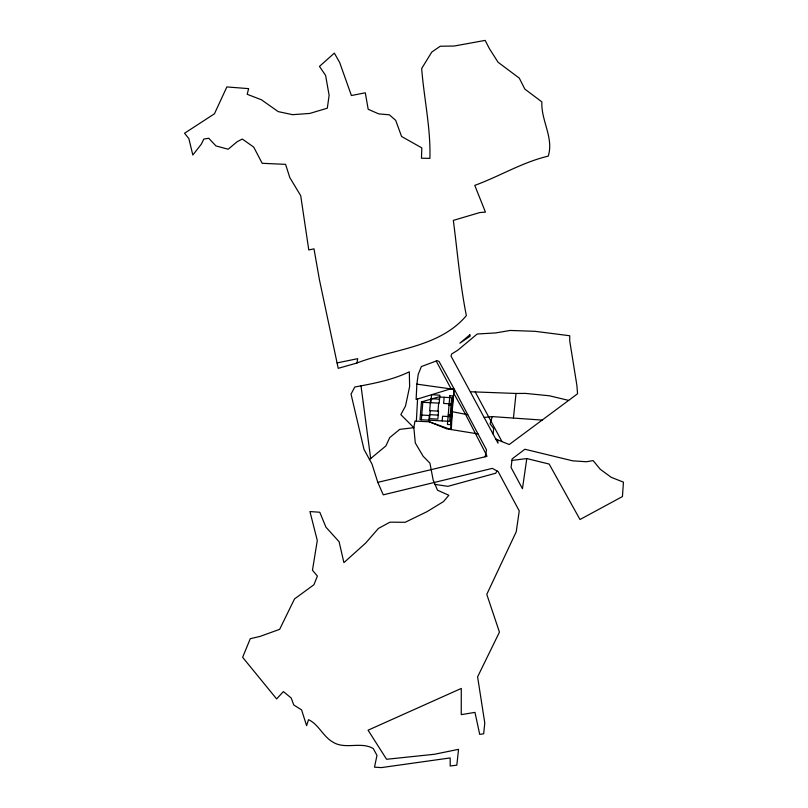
<?xml version="1.0" encoding="UTF-8"?>
<svg xmlns="http://www.w3.org/2000/svg" width="808" height="808" viewBox="0 0 808 808"><rect width="100%" height="100%" fill="white"/><g stroke="black" fill="none" stroke-linecap="round" stroke-linejoin="round"><path stroke-width="1.21" d="M477.962 433.906L451.339 429.593L452.167 411.686L467.792 414.726L486.527 449.894L485.184 456.772L377.811 482.356L371.983 464.034L363.984 449.329L351.036 394.102L354.793 387.002C373.367 383.578 392.143 380.073 409.303 371.821L409.636 386.527L405.535 405.939L400.849 414.656L413.858 427.685L415.282 442.935L423.119 456.227L429.937 463.166L433.169 480.093L437.512 490.214L448.834 495.274L443.541 501.556L427.18 511.575L405.182 522.291L389.981 522.17L378.386 528.452L365.681 543.057L343.905 562.631L339.097 541.724L325.897 527.119L319.796 512.252L309.949 511.555L317.291 540.491L312.464 570.236L317.382 576.064L313.938 584.729L294.506 598.94L279.649 629.341L259.974 636.431L250.268 638.704L242.642 657.318L276.629 698.92L283.396 691.587L291.213 698.001L293.748 704.96L301.596 709.909L306.596 725.675L308.535 719.675C318.615 724.332 322.857 736.26 332.603 741.916C345.046 750.036 360.762 741.138 373.286 748.572L376.972 755.389L374.508 767.166L381.376 767.6L450.157 757.934L450.207 765.994L456.813 765.186L458.56 749.329L434.391 754.278L386.577 759.278L368.074 730.19L461.277 688.436L461.247 714.646L474.973 712.383L479.689 734.351L483.659 733.815L484.79 723.069L477.599 676.841L499.445 632.129L486.78 594.355L516.241 531.755L519.251 510.909L498.132 471.579L492.365 468.367L383.255 494.849L377.811 482.356M485.184 456.772L487.002 456.278L485.8 453.662L465.539 414.342L453.702 393.274L454.439 389.446L439.037 361.469L437.209 360.651L421.372 366.559L418.231 374.306L416.867 384.133L416.12 399.445L451.066 388.749L454.439 389.446L467.792 414.726M416.373 421.16L417.564 399M421.362 419.746L422.877 401.495M428.897 420.17L429.29 415.474L421.756 415.049M430.634 399.263L429.684 410.646L438.532 411.141L437.865 419.12L429.563 418.655L430.22 410.676M430.886 402.697L431.553 394.718L439.855 395.183L439.188 403.162L430.351 402.667M437.997 411.11L438.653 403.131M442.178 420.918L442.572 416.221L450.086 416.635M444.147 397.284L443.632 403.455L451.147 403.879M513.444 417.877L516.039 393.466L525.543 393.405L549.41 395.789L568.66 400.394L577.558 393.769L576.892 385.406L569.721 340.825L569.731 335.744L535.068 331.32L510.242 330.452L495.647 332.926L477.205 333.997L457.853 350.157L451.632 354.045L451.036 356.116L498.011 443.188L497.597 439.865L495.859 439.158L509.222 444.531L568.66 400.394M493.052 433.957L493.688 428.594L490.062 423.826L492.284 416.605L542.299 420.089M511.939 460.429L511.07 467.499L522.453 488.719L526.796 458.56L549.167 464.065L579.992 519.514L622.433 496.566L623.453 482.154L611.171 477.286L600.223 469.236L593.133 460.6L586.376 461.742L572.63 460.823L524.897 449.248L512.131 458.894L511.939 460.429L526.796 458.56M356.944 362.984C393.577 348.925 439.289 347.662 466.368 315.635C460.065 284.174 457.479 252.126 453.339 220.392L479.78 212.554L485.446 212.12L474.761 185.375C499.596 176.366 522.402 162.186 548.248 156.136C554.015 137.835 540.916 120.483 541.865 101.869L524.836 89.112L519.302 78.144L498.071 62.256L489.385 48.601L485.164 40.4L454.136 46.036L440.249 46.228L431.785 52.066L421.665 68.528C424.028 98.505 430.795 128.209 429.896 158.368L421.453 158.216L421.837 147.904L401.586 136.491L395.668 120.291L389.315 114.807L378.73 113.888L368.185 109.292L365.307 92.799L351.399 95.526L339.643 62.418L334.34 53.116L319.463 66.418L325.604 75.407L329.119 95.324L327.311 108.191L309.787 113.433L292.567 114.675L278.174 111.605L261.428 99.768L247.187 94.283L248.642 88.638L226.866 86.931L214.443 113.797L184.547 133.239L188.85 138.582L192.829 155.025L201.323 144.178L203.798 139.087L208.747 138.249L215.938 145.915L228.149 149.238L237.188 141.703L242.269 139.026L253.712 147.096L262.196 163.307L285.567 164.347L289.82 177.619L300.717 195.698L308.777 249.945L313.989 248.844L319.453 279.861L338.219 368.327L356.954 363.024L357.691 358.661L337.067 362.923M496.9 470.882L495.789 473.205L447.905 486.335L435.017 484.406M369.428 459.58L385.86 445.955L389.759 437.572L399.707 429.381L413.858 427.685L414.959 421.089L429.3 421.796L450.692 429.482L454.025 389.365L416.867 384.133M492.284 416.605L484.234 417.433M470.519 391.759L516.039 393.466M431.219 398.708L439.522 399.172M422.816 402.283L430.351 402.707M449.026 405.323L452.349 405.505M448.228 414.888L451.551 415.08M429.896 414.666L438.199 415.13M451.339 429.593L446.571 428.796L429.3 421.796M502.01 441.633L475.215 391.951M436.239 361.095L451.066 388.749M360.994 385.769L370.69 458.58M421.473 401.899L419.988 419.675L449.692 421.342L451.662 397.708L438.572 396.97L421.473 401.899M449.824 395.748L447.43 424.463L450.753 424.654L453.136 395.93L449.824 395.748M469.852 334.815L459.893 343.178L470.125 336.209L469.852 334.815"/></g></svg>
